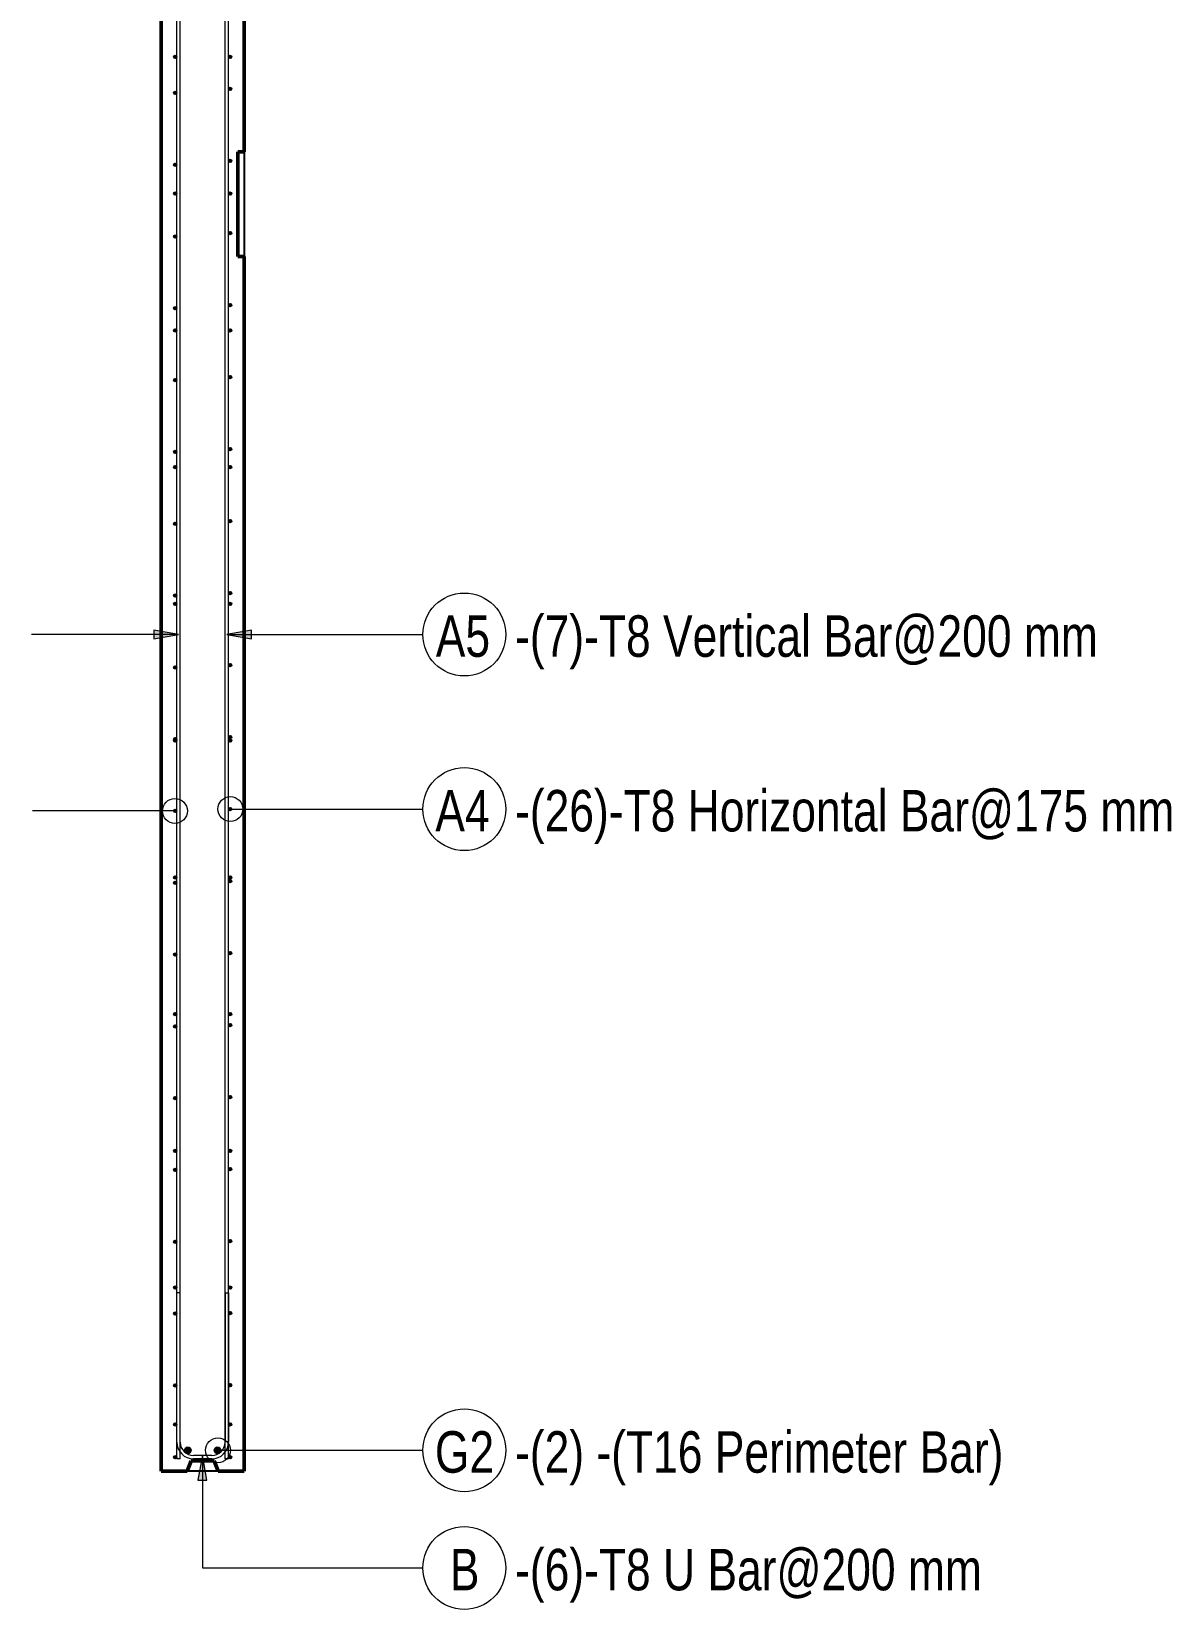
# Model space of a CAD drawing. Header units: millimetres. Extents: x -1228 to 17985, y -2296 to 18684.
# Drawn here: x 7808 to 10555, y -1728 to 2076 of the extents above; entities that cross this region are included whole.
import ezdxf

# ---------------------------------------------------------------- set-up
doc = ezdxf.new("R2010")
doc.units = ezdxf.units.MM
for name, color, linetype, lineweight in [('A-WALL', 113, 'Continuous', 25), ('S-RBAR', 171, 'Continuous', 18), ('S-RBAR-IDEN', 171, 'Continuous', 9)]:
    doc.layers.add(name, color=color, linetype=linetype, lineweight=lineweight)
doc.styles.add('Nirmala UI Semilight', font='NirmalaS.ttf', dxfattribs={"width": 0.8, "height": 100})

# ---------------------------------------------------------------- blocks, each defined once
blk = doc.blocks.new('M_Rebar Tag_rfa Dimension - DOT 1_5-793931-Elevation Right Copy 2')
at = {"layer": 'S-RBAR-IDEN'}
blk.add_circle((18666.1, 201.3), 100, dxfattribs=at)
blk = doc.blocks.new('M_Rebar Tag_rfa MARK - DOT 1_5-794230-Elevation Right Copy 2')
at = {"layer": 'S-RBAR-IDEN'}
blk.add_circle((18666.1, -1344.5), 100, dxfattribs=at)
blk = doc.blocks.new('M_Rebar Tag_rfa Dimension - ARROW-793927-Elevation Right Copy 2')
at = {"layer": 'S-RBAR-IDEN'}
blk.add_circle((18666.1, -1628.1), 100, dxfattribs=at)

msp = doc.modelspace()

# ---------------------------------------------------------------- hatches: boundary and pattern name
at = {"layer": 'S-RBAR'}
for points in [[(8154.5, 2010.6), (8158.5, 2014.6), (8154.5, 2018.6), (8150.5, 2014.6)], [(8286.5, 2010.6), (8290.5, 2014.6), (8286.5, 2018.6), (8282.5, 2014.6)], [(8286.5, 1933.3), (8290.5, 1937.3), (8286.5, 1941.3), (8282.5, 1937.3)], [(8154.5, 1923.7), (8158.5, 1927.7), (8154.5, 1931.7), (8150.5, 1927.7)], [(8154.5, 1750.6), (8158.5, 1754.6), (8154.5, 1758.6), (8150.5, 1754.6)], [(8286.5, 1759.7), (8290.5, 1763.7), (8286.5, 1767.7), (8282.5, 1763.7)], [(8154.5, 1681), (8158.5, 1685), (8154.5, 1689), (8150.5, 1685)], [(8286.5, 1681), (8290.5, 1685), (8286.5, 1689), (8282.5, 1685)], [(8154.5, 1577.6), (8158.5, 1581.6), (8154.5, 1585.6), (8150.5, 1581.6)], [(8286.5, 1586.1), (8290.5, 1590.1), (8286.5, 1594.1), (8282.5, 1590.1)], [(8154.5, 1404.5), (8158.5, 1408.5), (8154.5, 1412.5), (8150.5, 1408.5)], [(8286.5, 1412.5), (8290.5, 1416.5), (8286.5, 1420.5), (8282.5, 1416.5)], [(8154.5, 1351.3), (8158.5, 1355.3), (8154.5, 1359.3), (8150.5, 1355.3)], [(8286.5, 1351.3), (8290.5, 1355.3), (8286.5, 1359.3), (8282.5, 1355.3)], [(8154.5, 1231.4), (8158.5, 1235.4), (8154.5, 1239.4), (8150.5, 1235.4)], [(8286.5, 1238.9), (8290.5, 1242.9), (8286.5, 1246.9), (8282.5, 1242.9)], [(8154.5, 1058.3), (8158.5, 1062.3), (8154.5, 1066.3), (8150.5, 1062.3)], [(8286.5, 1065.3), (8290.5, 1069.3), (8286.5, 1073.3), (8282.5, 1069.3)], [(8154.5, 1021.7), (8158.5, 1025.7), (8154.5, 1029.7), (8150.5, 1025.7)], [(8286.5, 1021.7), (8290.5, 1025.7), (8286.5, 1029.7), (8282.5, 1025.7)], [(8154.5, 885.2), (8158.5, 889.2), (8154.5, 893.2), (8150.5, 889.2)], [(8286.5, 891.7), (8290.5, 895.7), (8286.5, 899.7), (8282.5, 895.7)], [(8286.5, 718.1), (8290.5, 722.1), (8286.5, 726.1), (8282.5, 722.1)], [(8154.5, 712.1), (8158.5, 716.1), (8154.5, 720.1), (8150.5, 716.1)], [(8154.5, 692), (8158.5, 696), (8154.5, 700), (8150.5, 696)], [(8286.5, 692), (8290.5, 696), (8286.5, 700), (8282.5, 696)], [(8154.5, 539), (8158.5, 543), (8154.5, 547), (8150.5, 543)], [(8286.5, 544.5), (8290.5, 548.5), (8286.5, 552.5), (8282.5, 548.5)], [(8154.5, 365.9), (8158.5, 369.9), (8154.5, 373.9), (8150.5, 369.9)], [(8154.5, 362.4), (8158.5, 366.4), (8154.5, 370.4), (8150.5, 366.4)], [(8286.5, 370.9), (8290.5, 374.9), (8286.5, 378.9), (8282.5, 374.9)], [(8286.5, 362.4), (8290.5, 366.4), (8286.5, 370.4), (8282.5, 366.4)], [(8154.5, 192.8), (8158.5, 196.8), (8154.5, 200.8), (8150.5, 196.8)], [(8286.5, 197.3), (8290.5, 201.3), (8286.5, 205.3), (8282.5, 201.3)], [(8154.5, 32.7), (8158.5, 36.7), (8154.5, 40.7), (8150.5, 36.7)], [(8286.5, 32.7), (8290.5, 36.7), (8286.5, 40.7), (8282.5, 36.7)], [(8154.5, 19.7), (8158.5, 23.7), (8154.5, 27.7), (8150.5, 23.7)], [(8286.5, 23.7), (8290.5, 27.7), (8286.5, 31.7), (8282.5, 27.7)], [(8154.5, -153.4), (8158.5, -149.4), (8154.5, -145.4), (8150.5, -149.4)], [(8286.5, -149.8), (8290.5, -145.8), (8286.5, -141.8), (8282.5, -145.8)], [(8154.5, -296.9), (8158.5, -292.9), (8154.5, -288.9), (8150.5, -292.9), (8152.1, -294.5)], [(8286.5, -296.9), (8290.5, -292.9), (8286.5, -288.9), (8282.5, -292.9)], [(8154.5, -326.5), (8158.5, -322.5), (8154.5, -318.5), (8150.5, -322.5)], [(8286.5, -323.4), (8290.5, -319.4), (8286.5, -315.4), (8282.5, -319.4)], [(8154.5, -499.5), (8158.5, -495.5), (8154.5, -491.5), (8150.5, -495.5)], [(8286.5, -497), (8290.5, -493), (8286.5, -489), (8282.5, -493)], [(8154.5, -626.6), (8158.5, -622.6), (8154.5, -618.6), (8150.5, -622.6)], [(8286.5, -626.6), (8290.5, -622.6), (8286.5, -618.6), (8282.5, -622.6)], [(8154.5, -672.6), (8158.5, -668.6), (8154.5, -664.6), (8150.5, -668.6)], [(8286.5, -670.6), (8290.5, -666.6), (8286.5, -662.6), (8282.5, -666.6)], [(8286.5, -844.2), (8290.5, -840.2), (8286.5, -836.2), (8282.5, -840.2)], [(8154.5, -845.7), (8158.5, -841.7), (8154.5, -837.7), (8150.5, -841.7)], [(8154.5, -956.2), (8158.5, -952.2), (8154.5, -948.2), (8150.5, -952.2)], [(8286.5, -956.2), (8290.5, -952.2), (8286.5, -948.2), (8282.5, -952.2)], [(8154.5, -1018.8), (8158.5, -1014.8), (8154.5, -1010.8), (8150.5, -1014.8)], [(8286.5, -1017.8), (8290.5, -1013.8), (8286.5, -1009.8), (8282.5, -1013.8)], [(8154.5, -1191.9), (8158.5, -1187.9), (8154.5, -1183.9), (8150.5, -1187.9)], [(8286.5, -1191.4), (8290.5, -1187.4), (8286.5, -1183.4), (8282.5, -1187.4)], [(8154.5, -1285.9), (8158.5, -1281.9), (8154.5, -1277.9), (8150.5, -1281.9)], [(8286.5, -1285.9), (8290.5, -1281.9), (8286.5, -1277.9), (8282.5, -1281.9)], [(8154.5, -1365), (8158.5, -1361), (8154.5, -1357), (8150.5, -1361)], [(8182.2, -1352.1), (8191.1, -1349.2), (8191.1, -1339.8), (8182.2, -1336.9), (8176.7, -1344.5)], [(8254, -1352.1), (8263, -1349.2), (8263, -1339.8), (8254, -1336.9), (8248.5, -1344.5)], [(8286.5, -1365), (8290.5, -1361), (8286.5, -1357), (8282.5, -1361)]]:
    msp.add_hatch(color=256, dxfattribs=at).paths.add_polyline_path(points)
h = msp.add_hatch(color=256, dxfattribs=at)
edge = h.paths.add_edge_path()
edge.add_arc((8154.5, 2014.6), 4, 0, 360)
h = msp.add_hatch(color=256, dxfattribs=at)
edge = h.paths.add_edge_path()
edge.add_arc((8286.5, 2014.6), 4, 0, 360)
h = msp.add_hatch(color=256, dxfattribs=at)
edge = h.paths.add_edge_path()
edge.add_arc((8286.5, 1937.3), 4, 0, 360)
h = msp.add_hatch(color=256, dxfattribs=at)
edge = h.paths.add_edge_path()
edge.add_arc((8154.5, 1927.7), 4, 0, 360)
h = msp.add_hatch(color=256, dxfattribs=at)
edge = h.paths.add_edge_path()
edge.add_arc((8154.5, 1754.6), 4, 0, 360)
h = msp.add_hatch(color=256, dxfattribs=at)
edge = h.paths.add_edge_path()
edge.add_arc((8286.5, 1763.7), 4, 0, 360)
h = msp.add_hatch(color=256, dxfattribs=at)
edge = h.paths.add_edge_path()
edge.add_arc((8154.5, 1685), 4, 0, 360)
h = msp.add_hatch(color=256, dxfattribs=at)
edge = h.paths.add_edge_path()
edge.add_arc((8286.5, 1685), 4, 0, 360)
h = msp.add_hatch(color=256, dxfattribs=at)
edge = h.paths.add_edge_path()
edge.add_arc((8154.5, 1581.6), 4, 0, 360)
h = msp.add_hatch(color=256, dxfattribs=at)
edge = h.paths.add_edge_path()
edge.add_arc((8286.5, 1590.1), 4, 0, 360)
h = msp.add_hatch(color=256, dxfattribs=at)
edge = h.paths.add_edge_path()
edge.add_arc((8154.5, 1408.5), 4, 0, 360)
h = msp.add_hatch(color=256, dxfattribs=at)
edge = h.paths.add_edge_path()
edge.add_arc((8286.5, 1416.5), 4, 0, 360)
h = msp.add_hatch(color=256, dxfattribs=at)
edge = h.paths.add_edge_path()
edge.add_arc((8154.5, 1355.3), 4, 0, 360)
h = msp.add_hatch(color=256, dxfattribs=at)
edge = h.paths.add_edge_path()
edge.add_arc((8286.5, 1355.3), 4, 0, 360)
h = msp.add_hatch(color=256, dxfattribs=at)
edge = h.paths.add_edge_path()
edge.add_arc((8154.5, 1235.4), 4, 0, 360)
h = msp.add_hatch(color=256, dxfattribs=at)
edge = h.paths.add_edge_path()
edge.add_arc((8286.5, 1242.9), 4, 0, 360)
h = msp.add_hatch(color=256, dxfattribs=at)
edge = h.paths.add_edge_path()
edge.add_arc((8154.5, 1062.3), 4, 0, 360)
h = msp.add_hatch(color=256, dxfattribs=at)
edge = h.paths.add_edge_path()
edge.add_arc((8286.5, 1069.3), 4, 0, 360)
h = msp.add_hatch(color=256, dxfattribs=at)
edge = h.paths.add_edge_path()
edge.add_arc((8154.5, 1025.7), 4, 0, 360)
h = msp.add_hatch(color=256, dxfattribs=at)
edge = h.paths.add_edge_path()
edge.add_arc((8286.5, 1025.7), 4, 0, 360)
h = msp.add_hatch(color=256, dxfattribs=at)
edge = h.paths.add_edge_path()
edge.add_arc((8154.5, 889.2), 4, 0, 360)
h = msp.add_hatch(color=256, dxfattribs=at)
edge = h.paths.add_edge_path()
edge.add_arc((8286.5, 895.7), 4, 0, 360)
h = msp.add_hatch(color=256, dxfattribs=at)
edge = h.paths.add_edge_path()
edge.add_arc((8286.5, 722.1), 4, 0, 360)
h = msp.add_hatch(color=256, dxfattribs=at)
edge = h.paths.add_edge_path()
edge.add_arc((8154.5, 716.1), 4, 0, 360)
h = msp.add_hatch(color=256, dxfattribs=at)
edge = h.paths.add_edge_path()
edge.add_arc((8154.5, 696), 4, 0, 360)
h = msp.add_hatch(color=256, dxfattribs=at)
edge = h.paths.add_edge_path()
edge.add_arc((8286.5, 696), 4, 0, 360)
h = msp.add_hatch(color=256, dxfattribs=at)
edge = h.paths.add_edge_path()
edge.add_arc((8154.5, 543), 4, 0, 360)
h = msp.add_hatch(color=256, dxfattribs=at)
edge = h.paths.add_edge_path()
edge.add_arc((8286.5, 548.5), 4, 0, 360)
h = msp.add_hatch(color=256, dxfattribs=at)
edge = h.paths.add_edge_path()
edge.add_arc((8154.5, 369.9), 4, 0, 360)
h = msp.add_hatch(color=256, dxfattribs=at)
edge = h.paths.add_edge_path()
edge.add_arc((8154.5, 366.4), 4, 0, 360)
h = msp.add_hatch(color=256, dxfattribs=at)
edge = h.paths.add_edge_path()
edge.add_arc((8286.5, 374.9), 4, 0, 360)
h = msp.add_hatch(color=256, dxfattribs=at)
edge = h.paths.add_edge_path()
edge.add_arc((8286.5, 366.4), 4, 0, 360)
h = msp.add_hatch(color=256, dxfattribs=at)
edge = h.paths.add_edge_path()
edge.add_arc((8154.5, 196.8), 4, 0, 360)
h = msp.add_hatch(color=256, dxfattribs=at)
edge = h.paths.add_edge_path()
edge.add_arc((8286.5, 201.3), 4, 0, 360)
h = msp.add_hatch(color=256, dxfattribs=at)
edge = h.paths.add_edge_path()
edge.add_arc((8154.5, 36.7), 4, 0, 360)
h = msp.add_hatch(color=256, dxfattribs=at)
edge = h.paths.add_edge_path()
edge.add_arc((8286.5, 36.7), 4, 0, 360)
h = msp.add_hatch(color=256, dxfattribs=at)
edge = h.paths.add_edge_path()
edge.add_arc((8154.5, 23.7), 4, 0, 360)
h = msp.add_hatch(color=256, dxfattribs=at)
edge = h.paths.add_edge_path()
edge.add_arc((8286.5, 27.7), 4, 0, 360)
h = msp.add_hatch(color=256, dxfattribs=at)
edge = h.paths.add_edge_path()
edge.add_arc((8154.5, -149.4), 4, 0, 360)
h = msp.add_hatch(color=256, dxfattribs=at)
edge = h.paths.add_edge_path()
edge.add_arc((8286.5, -145.8), 4, 0, 360)
h = msp.add_hatch(color=256, dxfattribs=at)
edge = h.paths.add_edge_path()
edge.add_arc((8154.5, -292.9), 4, 0, 360)
h = msp.add_hatch(color=256, dxfattribs=at)
edge = h.paths.add_edge_path()
edge.add_arc((8286.5, -292.9), 4, 0, 360)
h = msp.add_hatch(color=256, dxfattribs=at)
edge = h.paths.add_edge_path()
edge.add_arc((8154.5, -322.5), 4, 0, 360)
h = msp.add_hatch(color=256, dxfattribs=at)
edge = h.paths.add_edge_path()
edge.add_arc((8286.5, -319.4), 4, 0, 360)
h = msp.add_hatch(color=256, dxfattribs=at)
edge = h.paths.add_edge_path()
edge.add_arc((8154.5, -495.5), 4, 0, 360)
h = msp.add_hatch(color=256, dxfattribs=at)
edge = h.paths.add_edge_path()
edge.add_arc((8286.5, -493), 4, 0, 360)
h = msp.add_hatch(color=256, dxfattribs=at)
edge = h.paths.add_edge_path()
edge.add_arc((8154.5, -622.6), 4, 0, 360)
h = msp.add_hatch(color=256, dxfattribs=at)
edge = h.paths.add_edge_path()
edge.add_arc((8286.5, -622.6), 4, 0, 360)
h = msp.add_hatch(color=256, dxfattribs=at)
edge = h.paths.add_edge_path()
edge.add_arc((8154.5, -668.6), 4, 0, 360)
h = msp.add_hatch(color=256, dxfattribs=at)
edge = h.paths.add_edge_path()
edge.add_arc((8286.5, -666.6), 4, 0, 360)
h = msp.add_hatch(color=256, dxfattribs=at)
edge = h.paths.add_edge_path()
edge.add_arc((8286.5, -840.2), 4, 0, 360)
h = msp.add_hatch(color=256, dxfattribs=at)
edge = h.paths.add_edge_path()
edge.add_arc((8154.5, -841.7), 4, 0, 360)
h = msp.add_hatch(color=256, dxfattribs=at)
edge = h.paths.add_edge_path()
edge.add_arc((8154.5, -952.2), 4, 0, 360)
h = msp.add_hatch(color=256, dxfattribs=at)
edge = h.paths.add_edge_path()
edge.add_arc((8286.5, -952.2), 4, 0, 360)
h = msp.add_hatch(color=256, dxfattribs=at)
edge = h.paths.add_edge_path()
edge.add_arc((8154.5, -1014.8), 4, 0, 360)
h = msp.add_hatch(color=256, dxfattribs=at)
edge = h.paths.add_edge_path()
edge.add_arc((8286.5, -1013.8), 4, 0, 360)
h = msp.add_hatch(color=256, dxfattribs=at)
edge = h.paths.add_edge_path()
edge.add_arc((8154.5, -1187.9), 4, 0, 360)
h = msp.add_hatch(color=256, dxfattribs=at)
edge = h.paths.add_edge_path()
edge.add_arc((8286.5, -1187.4), 4, 0, 360)
h = msp.add_hatch(color=256, dxfattribs=at)
edge = h.paths.add_edge_path()
edge.add_arc((8154.5, -1281.9), 4, 0, 360)
h = msp.add_hatch(color=256, dxfattribs=at)
edge = h.paths.add_edge_path()
edge.add_arc((8286.5, -1281.9), 4, 0, 360)
h = msp.add_hatch(color=256, dxfattribs=at)
edge = h.paths.add_edge_path()
edge.add_arc((8154.5, -1361), 4, 0, 360)
h = msp.add_hatch(color=256, dxfattribs=at)
edge = h.paths.add_edge_path()
edge.add_arc((8184.7, -1344.5), 8, 0, 360)
h = msp.add_hatch(color=256, dxfattribs=at)
edge = h.paths.add_edge_path()
edge.add_arc((8256.5, -1344.5), 8, 0, 360)
h = msp.add_hatch(color=256, dxfattribs=at)
edge = h.paths.add_edge_path()
edge.add_arc((8286.5, -1361), 4, 0, 360)
at = {"layer": 'S-RBAR-IDEN'}
for points in [[(8162.5, 622.3), (8102.5, 632.9), (8102.5, 611.7)], [(8278.5, 622.3), (8338.5, 611.7), (8338.5, 632.9)], [(8219.9, -1356.4), (8209.3, -1416.4), (8230.5, -1416.4)]]:
    msp.add_hatch(color=256, dxfattribs=at).paths.add_polyline_path(points)

# ---------------------------------------------------------------- linework, layer by layer
at = {"layer": 'A-WALL', "lineweight": 50}
for p, q in [((8120.5, 3560), (8120.5, -1395)), ((8320.5, 1785.6), (8320.5, 3400)), ((8305.5, 1533.6), (8305.5, 1785.6)), ((8305.5, 1785.6), (8320.5, 1785.6)), ((8320.5, 1533.6), (8305.5, 1533.6)), ((8320.5, -1395), (8320.5, 1533.6)), ((8120.5, -1395), (8183, -1395)), ((8183, -1395), (8193, -1370)), ((8193, -1370), (8248, -1370)), ((8248, -1370), (8258, -1395)), ((8258, -1395), (8320.5, -1395))]:
    msp.add_line(p, q, dxfattribs=at)
at = {"layer": 'A-WALL'}
for p, q in [((8320.5, 1785.6), (8320.5, 1533.6)), ((8258, -1395), (8183.1, -1395))]:
    msp.add_line(p, q, dxfattribs=at)
at = {"layer": 'S-RBAR'}
for p, q in [((8158.5, -1365), (8158.5, 3530)), ((8166.5, -1365), (8166.5, 3530)), ((8274.5, -1365), (8274.5, 3370)), ((8282.5, -1365), (8282.5, 3370)), ((8154.5, 2018.6), (8150.5, 2014.6)), ((8158.5, 2014.6), (8154.5, 2018.6)), ((8286.5, 2018.6), (8282.5, 2014.6)), ((8290.5, 2014.6), (8286.5, 2018.6)), ((8150.5, 2014.6), (8154.5, 2010.6)), ((8154.5, 2010.6), (8158.5, 2014.6)), ((8282.5, 2014.6), (8286.5, 2010.6)), ((8286.5, 2010.6), (8290.5, 2014.6)), ((8286.5, 1941.3), (8282.5, 1937.3)), ((8290.5, 1937.3), (8286.5, 1941.3)), ((8154.5, 1931.7), (8150.5, 1927.7)), ((8150.5, 1927.7), (8154.5, 1923.7)), ((8158.5, 1927.7), (8154.5, 1931.7)), ((8154.5, 1923.7), (8158.5, 1927.7)), ((8282.5, 1937.3), (8286.5, 1933.3)), ((8286.5, 1933.3), (8290.5, 1937.3)), ((8154.5, 1758.6), (8150.5, 1754.6)), ((8150.5, 1754.6), (8154.5, 1750.6)), ((8158.5, 1754.6), (8154.5, 1758.6)), ((8154.5, 1750.6), (8158.5, 1754.6)), ((8286.5, 1767.7), (8282.5, 1763.7)), ((8282.5, 1763.7), (8286.5, 1759.7)), ((8290.5, 1763.7), (8286.5, 1767.7)), ((8286.5, 1759.7), (8290.5, 1763.7)), ((8154.5, 1689), (8150.5, 1685)), ((8150.5, 1685), (8154.5, 1681)), ((8158.5, 1685), (8154.5, 1689)), ((8154.5, 1681), (8158.5, 1685)), ((8286.5, 1689), (8282.5, 1685)), ((8282.5, 1685), (8286.5, 1681)), ((8290.5, 1685), (8286.5, 1689)), ((8286.5, 1681), (8290.5, 1685)), ((8154.5, 1585.6), (8150.5, 1581.6)), ((8150.5, 1581.6), (8154.5, 1577.6)), ((8158.5, 1581.6), (8154.5, 1585.6)), ((8154.5, 1577.6), (8158.5, 1581.6)), ((8286.5, 1594.1), (8282.5, 1590.1)), ((8282.5, 1590.1), (8286.5, 1586.1)), ((8290.5, 1590.1), (8286.5, 1594.1)), ((8286.5, 1586.1), (8290.5, 1590.1)), ((8154.5, 1412.5), (8150.5, 1408.5)), ((8150.5, 1408.5), (8154.5, 1404.5)), ((8158.5, 1408.5), (8154.5, 1412.5)), ((8154.5, 1404.5), (8158.5, 1408.5)), ((8286.5, 1420.5), (8282.5, 1416.5)), ((8282.5, 1416.5), (8286.5, 1412.5)), ((8290.5, 1416.5), (8286.5, 1420.5)), ((8286.5, 1412.5), (8290.5, 1416.5)), ((8154.5, 1359.3), (8150.5, 1355.3)), ((8150.5, 1355.3), (8154.5, 1351.3)), ((8158.5, 1355.3), (8154.5, 1359.3)), ((8154.5, 1351.3), (8158.5, 1355.3)), ((8286.5, 1359.3), (8282.5, 1355.3)), ((8282.5, 1355.3), (8286.5, 1351.3)), ((8290.5, 1355.3), (8286.5, 1359.3)), ((8286.5, 1351.3), (8290.5, 1355.3)), ((8154.5, 1239.4), (8150.5, 1235.4)), ((8150.5, 1235.4), (8154.5, 1231.4)), ((8158.5, 1235.4), (8154.5, 1239.4)), ((8154.5, 1231.4), (8158.5, 1235.4)), ((8286.5, 1246.9), (8282.5, 1242.9)), ((8282.5, 1242.9), (8286.5, 1238.9)), ((8290.5, 1242.9), (8286.5, 1246.9)), ((8286.5, 1238.9), (8290.5, 1242.9)), ((8154.5, 1066.3), (8150.5, 1062.3)), ((8158.5, 1062.3), (8154.5, 1066.3)), ((8286.5, 1073.3), (8282.5, 1069.3)), ((8282.5, 1069.3), (8286.5, 1065.3)), ((8290.5, 1069.3), (8286.5, 1073.3)), ((8286.5, 1065.3), (8290.5, 1069.3)), ((8150.5, 1062.3), (8154.5, 1058.3)), ((8154.5, 1029.7), (8150.5, 1025.7)), ((8154.5, 1058.3), (8158.5, 1062.3)), ((8158.5, 1025.7), (8154.5, 1029.7)), ((8286.5, 1029.7), (8282.5, 1025.7)), ((8290.5, 1025.7), (8286.5, 1029.7)), ((8150.5, 1025.7), (8154.5, 1021.7)), ((8154.5, 1021.7), (8158.5, 1025.7)), ((8282.5, 1025.7), (8286.5, 1021.7)), ((8286.5, 1021.7), (8290.5, 1025.7)), ((8154.5, 893.2), (8150.5, 889.2)), ((8150.5, 889.2), (8154.5, 885.2)), ((8158.5, 889.2), (8154.5, 893.2)), ((8154.5, 885.2), (8158.5, 889.2)), ((8286.5, 899.7), (8282.5, 895.7)), ((8282.5, 895.7), (8286.5, 891.7)), ((8290.5, 895.7), (8286.5, 899.7)), ((8286.5, 891.7), (8290.5, 895.7)), ((8286.5, 726.1), (8282.5, 722.1)), ((8290.5, 722.1), (8286.5, 726.1)), ((8154.5, 720.1), (8150.5, 716.1)), ((8150.5, 716.1), (8154.5, 712.1)), ((8154.5, 700), (8150.5, 696)), ((8150.5, 696), (8154.5, 692)), ((8158.5, 716.1), (8154.5, 720.1)), ((8154.5, 712.1), (8158.5, 716.1)), ((8158.5, 696), (8154.5, 700)), ((8154.5, 692), (8158.5, 696)), ((8282.5, 722.1), (8286.5, 718.1)), ((8286.5, 700), (8282.5, 696)), ((8282.5, 696), (8286.5, 692)), ((8286.5, 718.1), (8290.5, 722.1)), ((8290.5, 696), (8286.5, 700)), ((8286.5, 692), (8290.5, 696)), ((8154.5, 547), (8150.5, 543)), ((8150.5, 543), (8154.5, 539)), ((8158.5, 543), (8154.5, 547)), ((8154.5, 539), (8158.5, 543)), ((8286.5, 552.5), (8282.5, 548.5)), ((8282.5, 548.5), (8286.5, 544.5)), ((8290.5, 548.5), (8286.5, 552.5)), ((8286.5, 544.5), (8290.5, 548.5)), ((8154.5, 373.9), (8150.5, 369.9)), ((8154.5, 370.4), (8150.5, 366.4)), ((8150.5, 369.9), (8154.5, 365.9)), ((8150.5, 366.4), (8154.5, 362.4)), ((8158.5, 369.9), (8154.5, 373.9)), ((8158.5, 366.4), (8154.5, 370.4)), ((8154.5, 365.9), (8158.5, 369.9)), ((8154.5, 362.4), (8158.5, 366.4)), ((8286.5, 378.9), (8282.5, 374.9)), ((8282.5, 374.9), (8286.5, 370.9)), ((8286.5, 370.4), (8282.5, 366.4)), ((8282.5, 366.4), (8286.5, 362.4)), ((8290.5, 374.9), (8286.5, 378.9)), ((8286.5, 370.9), (8290.5, 374.9)), ((8290.5, 366.4), (8286.5, 370.4)), ((8286.5, 362.4), (8290.5, 366.4)), ((8154.5, 200.8), (8150.5, 196.8)), ((8150.5, 196.8), (8154.5, 192.8)), ((8158.5, 196.8), (8154.5, 200.8)), ((8154.5, 192.8), (8158.5, 196.8)), ((8286.5, 205.3), (8282.5, 201.3)), ((8282.5, 201.3), (8286.5, 197.3)), ((8290.5, 201.3), (8286.5, 205.3)), ((8286.5, 197.3), (8290.5, 201.3)), ((8154.5, 40.7), (8150.5, 36.7)), ((8158.5, 36.7), (8154.5, 40.7)), ((8286.5, 40.7), (8282.5, 36.7)), ((8290.5, 36.7), (8286.5, 40.7)), ((8150.5, 36.7), (8154.5, 32.7)), ((8154.5, 27.7), (8150.5, 23.7)), ((8150.5, 23.7), (8154.5, 19.7)), ((8154.5, 32.7), (8158.5, 36.7)), ((8158.5, 23.7), (8154.5, 27.7)), ((8154.5, 19.7), (8158.5, 23.7)), ((8282.5, 36.7), (8286.5, 32.7)), ((8286.5, 31.7), (8282.5, 27.7)), ((8282.5, 27.7), (8286.5, 23.7)), ((8286.5, 32.7), (8290.5, 36.7)), ((8290.5, 27.7), (8286.5, 31.7)), ((8286.5, 23.7), (8290.5, 27.7)), ((8154.5, -145.4), (8150.5, -149.4)), ((8150.5, -149.4), (8154.5, -153.4)), ((8158.5, -149.4), (8154.5, -145.4)), ((8154.5, -153.4), (8158.5, -149.4)), ((8286.5, -141.8), (8282.5, -145.8)), ((8282.5, -145.8), (8286.5, -149.8)), ((8290.5, -145.8), (8286.5, -141.8)), ((8286.5, -149.8), (8290.5, -145.8)), ((8154.5, -288.9), (8150.5, -292.9)), ((8150.5, -292.9), (8152.1, -294.5)), ((8152.1, -294.5), (8154.5, -296.9)), ((8158.5, -292.9), (8154.5, -288.9)), ((8154.5, -296.9), (8158.5, -292.9)), ((8286.5, -288.9), (8282.5, -292.9)), ((8282.5, -292.9), (8286.5, -296.9)), ((8290.5, -292.9), (8286.5, -288.9)), ((8286.5, -296.9), (8290.5, -292.9)), ((8154.5, -318.5), (8150.5, -322.5)), ((8150.5, -322.5), (8154.5, -326.5)), ((8158.5, -322.5), (8154.5, -318.5)), ((8154.5, -326.5), (8158.5, -322.5)), ((8286.5, -315.4), (8282.5, -319.4)), ((8282.5, -319.4), (8286.5, -323.4)), ((8290.5, -319.4), (8286.5, -315.4)), ((8286.5, -323.4), (8290.5, -319.4)), ((8154.5, -491.5), (8150.5, -495.5)), ((8158.5, -495.5), (8154.5, -491.5)), ((8286.5, -489), (8282.5, -493)), ((8282.5, -493), (8286.5, -497)), ((8290.5, -493), (8286.5, -489)), ((8286.5, -497), (8290.5, -493)), ((8150.5, -495.5), (8154.5, -499.5)), ((8154.5, -499.5), (8158.5, -495.5)), ((8154.5, -618.6), (8150.5, -622.6)), ((8150.5, -622.6), (8154.5, -626.6)), ((8158.5, -622.6), (8154.5, -618.6)), ((8154.5, -626.6), (8158.5, -622.6)), ((8286.5, -618.6), (8282.5, -622.6)), ((8282.5, -622.6), (8286.5, -626.6)), ((8290.5, -622.6), (8286.5, -618.6)), ((8286.5, -626.6), (8290.5, -622.6)), ((8154.5, -664.6), (8150.5, -668.6)), ((8150.5, -668.6), (8154.5, -672.6)), ((8158.5, -668.6), (8154.5, -664.6)), ((8154.5, -672.6), (8158.5, -668.6)), ((8286.5, -662.6), (8282.5, -666.6)), ((8282.5, -666.6), (8286.5, -670.6)), ((8290.5, -666.6), (8286.5, -662.6)), ((8286.5, -670.6), (8290.5, -666.6)), ((8286.5, -836.2), (8282.5, -840.2)), ((8290.5, -840.2), (8286.5, -836.2)), ((8154.5, -837.7), (8150.5, -841.7)), ((8150.5, -841.7), (8154.5, -845.7)), ((8158.5, -841.7), (8154.5, -837.7)), ((8154.5, -845.7), (8158.5, -841.7)), ((8282.5, -840.2), (8286.5, -844.2)), ((8286.5, -844.2), (8290.5, -840.2)), ((8154.5, -948.2), (8150.5, -952.2)), ((8158.5, -952.2), (8154.5, -948.2)), ((8286.5, -948.2), (8282.5, -952.2)), ((8290.5, -952.2), (8286.5, -948.2)), ((8150.5, -952.2), (8154.5, -956.2)), ((8154.5, -956.2), (8158.5, -952.2)), ((8166.5, -965), (8158.5, -965)), ((8158.5, -1325), (8158.5, -965)), ((8166.5, -1325), (8166.5, -965)), ((8274.5, -965), (8274.5, -1325)), ((8274.5, -965), (8282.5, -965)), ((8282.5, -952.2), (8286.5, -956.2)), ((8282.5, -965), (8282.5, -1325)), ((8286.5, -956.2), (8290.5, -952.2)), ((8154.5, -1010.8), (8150.5, -1014.8)), ((8150.5, -1014.8), (8154.5, -1018.8)), ((8158.5, -1014.8), (8154.5, -1010.8)), ((8154.5, -1018.8), (8158.5, -1014.8)), ((8286.5, -1009.8), (8282.5, -1013.8)), ((8282.5, -1013.8), (8286.5, -1017.8)), ((8290.5, -1013.8), (8286.5, -1009.8)), ((8286.5, -1017.8), (8290.5, -1013.8)), ((8154.5, -1183.9), (8150.5, -1187.9)), ((8150.5, -1187.9), (8154.5, -1191.9)), ((8158.5, -1187.9), (8154.5, -1183.9)), ((8154.5, -1191.9), (8158.5, -1187.9)), ((8286.5, -1183.4), (8282.5, -1187.4)), ((8282.5, -1187.4), (8286.5, -1191.4)), ((8290.5, -1187.4), (8286.5, -1183.4)), ((8286.5, -1191.4), (8290.5, -1187.4)), ((8154.5, -1277.9), (8150.5, -1281.9)), ((8150.5, -1281.9), (8154.5, -1285.9)), ((8158.5, -1281.9), (8154.5, -1277.9)), ((8154.5, -1285.9), (8158.5, -1281.9)), ((8286.5, -1277.9), (8282.5, -1281.9)), ((8282.5, -1281.9), (8286.5, -1285.9)), ((8290.5, -1281.9), (8286.5, -1277.9)), ((8286.5, -1285.9), (8290.5, -1281.9)), ((8154.5, -1357), (8150.5, -1361)), ((8150.5, -1361), (8154.5, -1365)), ((8158.5, -1361), (8154.5, -1357)), ((8154.5, -1365), (8158.5, -1361)), ((8166.5, -1365), (8158.5, -1365)), ((8182.2, -1336.9), (8176.7, -1344.5)), ((8176.7, -1344.5), (8182.2, -1352.1)), ((8191.1, -1339.8), (8182.2, -1336.9)), ((8182.2, -1352.1), (8191.1, -1349.2)), ((8191.1, -1349.2), (8191.1, -1339.8)), ((8242.5, -1357), (8198.5, -1357)), ((8242.5, -1365), (8198.5, -1365)), ((8254, -1336.9), (8248.5, -1344.5)), ((8248.5, -1344.5), (8254, -1352.1)), ((8263, -1339.8), (8254, -1336.9)), ((8254, -1352.1), (8263, -1349.2)), ((8263, -1349.2), (8263, -1339.8)), ((8282.5, -1365), (8274.5, -1365)), ((8286.5, -1357), (8282.5, -1361)), ((8282.5, -1361), (8286.5, -1365)), ((8290.5, -1361), (8286.5, -1357)), ((8286.5, -1365), (8290.5, -1361))]:
    msp.add_line(p, q, dxfattribs=at)
for centre, radius in [((8154.5, 2014.6), 4), ((8286.5, 2014.6), 4), ((8286.5, 1937.3), 4), ((8154.5, 1927.7), 4), ((8154.5, 1754.6), 4), ((8286.5, 1763.7), 4), ((8154.5, 1685), 4), ((8286.5, 1685), 4), ((8154.5, 1581.6), 4), ((8286.5, 1590.1), 4), ((8154.5, 1408.5), 4), ((8286.5, 1416.5), 4), ((8154.5, 1355.3), 4), ((8286.5, 1355.3), 4), ((8154.5, 1235.4), 4), ((8286.5, 1242.9), 4), ((8154.5, 1062.3), 4), ((8286.5, 1069.3), 4), ((8154.5, 1025.7), 4), ((8286.5, 1025.7), 4), ((8154.5, 889.2), 4), ((8286.5, 895.7), 4), ((8286.5, 722.1), 4), ((8154.5, 716.1), 4), ((8154.5, 696), 4), ((8286.5, 696), 4), ((8154.5, 543), 4), ((8286.5, 548.5), 4), ((8154.5, 369.9), 4), ((8154.5, 366.4), 4), ((8286.5, 374.9), 4), ((8286.5, 366.4), 4), ((8154.5, 196.8), 4), ((8286.5, 201.3), 4), ((8154.5, 36.7), 4), ((8286.5, 36.7), 4), ((8154.5, 23.7), 4), ((8286.5, 27.7), 4), ((8154.5, -149.4), 4), ((8286.5, -145.8), 4), ((8154.5, -292.9), 4), ((8286.5, -292.9), 4), ((8154.5, -322.5), 4), ((8286.5, -319.4), 4), ((8154.5, -495.5), 4), ((8286.5, -493), 4), ((8154.5, -622.6), 4), ((8286.5, -622.6), 4), ((8154.5, -668.6), 4), ((8286.5, -666.6), 4), ((8286.5, -840.2), 4), ((8154.5, -841.7), 4), ((8154.5, -952.2), 4), ((8286.5, -952.2), 4), ((8154.5, -1014.8), 4), ((8286.5, -1013.8), 4), ((8154.5, -1187.9), 4), ((8286.5, -1187.4), 4), ((8154.5, -1281.9), 4), ((8286.5, -1281.9), 4), ((8154.5, -1361), 4), ((8184.7, -1344.5), 8), ((8256.5, -1344.5), 8), ((8286.5, -1361), 4)]:
    msp.add_circle(centre, radius, dxfattribs=at)
for centre, radius, start, end in [((8198.5, -1325), 40, 180, 270), ((8198.5, -1325), 32, 180, 270), ((8242.5, -1325), 32, 270, 0), ((8242.5, -1325), 40, 270, 0)]:
    msp.add_arc(centre, radius, start, end, dxfattribs=at)
at = {"layer": 'S-RBAR-IDEN'}
for p, q in [((8162.5, 622.3), (7808.2, 622.3)), ((8162.5, 622.3), (8102.5, 632.9)), ((8102.5, 632.9), (8102.5, 611.7)), ((8102.5, 611.7), (8162.5, 622.3)), ((8338.5, 632.9), (8278.5, 622.3)), ((8278.5, 622.3), (8338.5, 611.7)), ((8278.5, 622.3), (8751.2, 622.3)), ((8338.5, 611.7), (8338.5, 632.9)), ((8153.8, 196.8), (7810.2, 196.8)), ((8287.3, 201.3), (8751.2, 201.3)), ((8219.9, -1356.4), (8209.3, -1416.4)), ((8230.5, -1416.4), (8219.9, -1356.4)), ((8219.9, -1356.4), (8219.9, -1628.1)), ((8257.3, -1344.5), (8751.2, -1344.5)), ((8209.3, -1416.4), (8230.5, -1416.4)), ((8219.9, -1628.1), (8751.2, -1628.1))]:
    msp.add_line(p, q, dxfattribs=at)
for centre in [(8287.3, 201.3), (8153.8, 196.8), (8257.3, -1344.5)]:
    msp.add_circle(centre, 30, dxfattribs=at)

# ---------------------------------------------------------------- block references
for name, p in [('M_Rebar Tag_rfa Dimension - ARROW-793927-Elevation Right Copy 2', (-9814.9, 2250.3)), ('M_Rebar Tag_rfa Dimension - DOT 1_5-793931-Elevation Right Copy 2', (-9814.9, 0)), ('M_Rebar Tag_rfa MARK - DOT 1_5-794230-Elevation Right Copy 2', (-9814.9, 0)), ('M_Rebar Tag_rfa Dimension - ARROW-793927-Elevation Right Copy 2', (-9814.9, 0))]:
    msp.add_blockref(name, p, dxfattribs=at)

# ---------------------------------------------------------------- texts
at = {"layer": 'S-RBAR-IDEN', "char_height": 100, "attachment_point": 1, "style": 'Nirmala UI Semilight'}
for s, insert, width in [('A5', (8782.4, 668.4), 159.055), ('-(7)-T8 Vertical Bar@200 mm', (8973.4, 668.4), 1711.122), ('A4', (8781.3, 247.4), 161.62), ('-(26)-T8 Horizontal Bar@175 mm', (8973.4, 247.4), 1934.312), ('-(2) -(T16 Perimeter Bar)', (8973.4, -1298.4), 1398.143), ('G2', (8780.3, -1298.4), 164.186), ('B', (8816.3, -1582), 76.962), ('-(6)-T8 U Bar@200 mm', (8973.4, -1582), 1369.924)]:
    msp.add_mtext(s, dxfattribs=dict(at, insert=insert, width=width))

doc.saveas('drawing.dxf')
